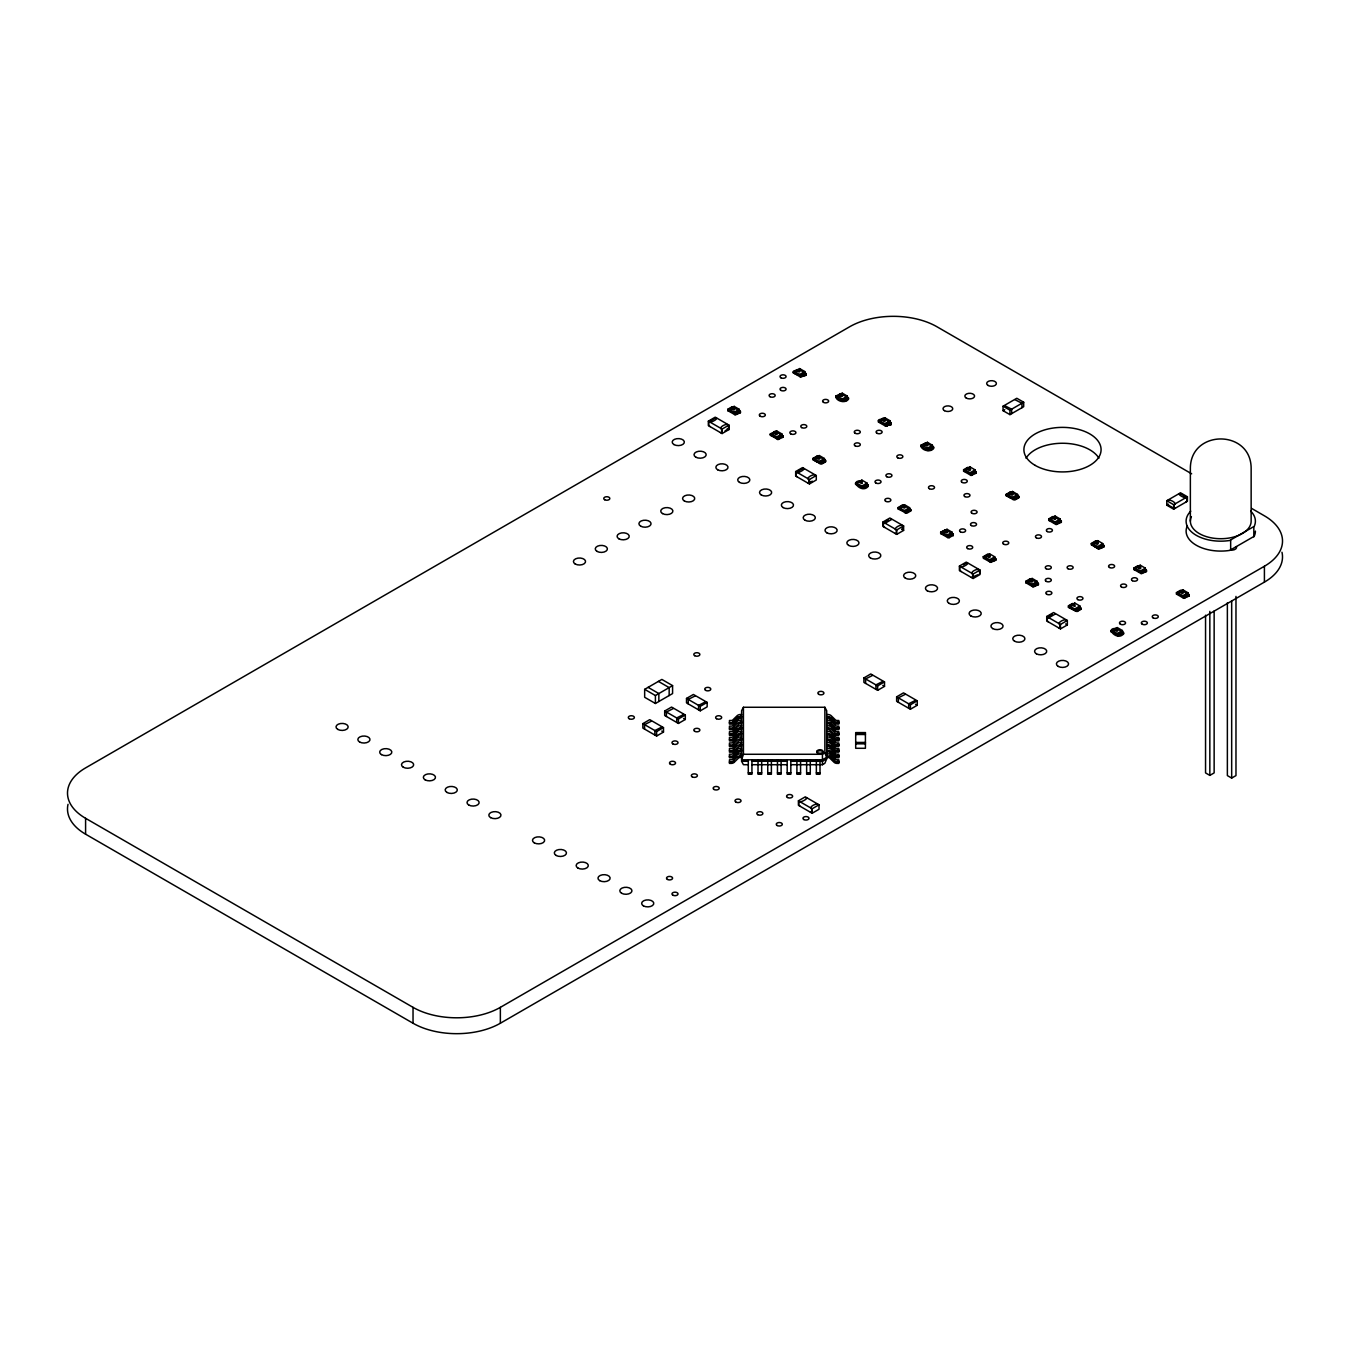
<?xml version="1.0" encoding="UTF-8"?>
<svg xmlns="http://www.w3.org/2000/svg" width="1350" height="1350" viewBox="0 0 1350 1350"><rect width="100%" height="100%" fill="white"/><g stroke="black" fill="none" stroke-linecap="round" stroke-linejoin="round"><path stroke-width="1.5" d="M816.969 752.591L817.02 752.136A3.038 1.755 0 0 1 820.192 750.718A3.038 1.755 0 0 1 823.044 752.355L823.044 752.355M859.849 482.557C864.034 485.477 862.667 480.465 858.414 481.781L859.494 481.14A2.312 1.333 0 0 0 861.249 480.954M902.424 507.144C906.609 510.064 905.243 505.052 900.99 506.351L902.07 505.71A2.312 1.333 0 0 0 903.825 505.524L903.825 506.318M1053.051 518.484C1057.236 521.404 1055.869 516.392 1051.616 517.691L1052.696 517.05A2.312 1.333 0 0 0 1054.451 516.864L1052.831 517.32L1053.844 516.527L1061.336 520.847L1061.336 522.332L1056.189 524.627L1048.731 520.324L1048.731 518.889L1052.831 516.527M1072.693 605.441C1076.878 608.377 1075.511 603.349 1071.259 604.665L1072.339 604.024A2.312 1.333 0 0 0 1074.094 603.838M743.428 707.265L743.428 754.279L741.606 759.797L822.437 759.797L826.689 757.35L824.867 752.878L824.867 707.265L743.428 707.265L741.606 710.674L741.606 761.282L743.428 764.708L747.596 764.708M824.867 707.265L826.689 710.674L826.689 758.835L824.867 763.29L822.437 764.708L791.252 764.708M1091.576 544.708L1098.765 549.197L1103.895 546.902L1103.895 545.417L1102.781 544.776L1097.634 547.746L1097.634 546.564L1102.781 543.577L1102.781 544.776M848.492 397.963C848.593 402.924 838.181 402.874 835.886 397.44L835.886 396.006L840.999 393.643L848.492 397.963L848.492 399.448M1190.751 511.178A34.644 19.997 0 0 0 1193.265 533.351A34.644 19.997 0 0 0 1229.715 540.489L1254.217 526.348A34.644 19.997 0 0 0 1250.758 511.178M1187.291 525.926A34.644 19.997 0 0 0 1229.715 550.412L1254.217 536.271A34.644 19.997 0 0 0 1255.399 531.107M953.269 534.077L953.269 535.562L948.223 537.823L940.68 533.554L940.68 532.119L945.793 529.757L953.269 534.077L949.303 537.064L940.68 532.761L947.008 529.267L952.155 532.237L952.155 533.436L947.008 536.406L947.008 535.224L952.155 532.237M1103.895 545.417L1103.895 546.902M1118.998 629.758L1123.554 633.083L1118.492 635.344L1110.949 631.074L1117.277 627.564L1122.441 630.551L1122.441 631.733L1117.277 634.719L1117.277 633.521L1112.113 630.551L1112.113 631.733L1114.324 630.467L1112.991 629.724L1111.539 632.205M734.265 720.833L738.399 716.783M738.399 734.687L734.265 738.737A3.898 3.172 0 0 1 732.392 739.733M734.265 754.515L738.399 750.465M783 435.763L777.853 439.543L783 437.265L783 435.763L775.508 431.443L770.394 433.806L770.394 435.24L777.938 439.509M886.511 419.901C904.652 432.202 863.106 419.428 884.79 418.922L884.79 417.724L889.937 420.694L889.937 421.892L884.79 424.862L884.79 423.681L889.937 420.694M933.626 447.12C933.66 452.216 923.316 451.896 921.021 446.58L921.021 445.163L926.134 442.783L933.626 447.12L933.626 448.605M909.596 507.667L904.433 510.638L904.433 511.836L909.596 508.849L909.596 507.667L904.433 504.681L904.433 505.879L910.71 509.507L910.71 510.992L906.744 513.287L898.104 508.984L898.104 507.549L902.205 505.17L903.825 505.524M976.202 471.69L971.055 475.47L976.202 473.175L976.202 471.69L975.071 471.049L969.924 474.019L969.924 472.837L975.071 469.851L975.071 471.049M1033.864 580.601L1038.403 583.926L1033.273 586.221L1025.814 581.917L1032.142 578.424L1037.289 581.394L1037.289 582.592L1032.142 585.562L1032.142 584.364L1037.289 581.394M1135.046 569.346L1135.046 568.164L1140.193 571.134L1140.193 572.333L1145.357 569.346L1146.471 570.797L1145.914 569.683A2.329 1.35 0 0 0 1145.576 570.881L1142.91 570.763M1177.605 593.933L1177.605 592.734L1182.769 595.721L1182.769 596.903L1187.916 593.933L1187.916 592.734L1182.769 589.764L1182.769 590.946L1189.046 594.574L1189.046 596.059L1183.899 598.354L1176.441 594.051L1176.441 592.616L1180.541 590.254L1182.161 590.608M898.273 508.899L904.433 504.681M940.849 533.469L940.849 532.204M735.868 408.561L740.424 411.986L739.867 410.873A2.329 1.35 0 0 0 739.53 412.071L736.864 411.952M796.686 371.469L794.256 371.385L799.639 374.524L799.639 375.722L804.803 372.735L804.803 371.554L799.639 368.567L799.639 369.765C821.07 381.848 779.558 372.668 798.424 369.849M821.019 457.718L825.559 460.35L825.559 461.835L821.593 464.13L812.97 459.827L812.97 458.392L817.071 456.03L819.298 456.722L819.298 455.541L814.134 458.511L814.134 459.709M867.021 484.279L868.134 485.612L862.987 487.907L855.546 483.604L861.857 480.111L867.021 483.081L867.021 484.279L861.857 487.249L861.857 486.068L867.021 483.081M1017.647 494.438L1012.483 497.407L1012.483 498.606L1017.647 495.619L1017.647 494.438L1012.483 491.451L1012.483 492.649L1018.761 496.26L1018.761 497.762L1014.795 500.04L1006.172 495.737L1006.172 494.319L1010.272 491.94L1011.876 492.294A2.312 1.333 0 0 1 1010.121 492.48L1009.041 493.121M994.731 558.006L994.731 556.824L989.567 559.794L989.567 560.992L994.731 558.006L995.844 559.44L995.287 558.326A2.329 1.35 0 0 0 994.933 559.541L992.284 559.423M1061.336 520.847L1056.189 523.834L1048.832 518.923M1079.865 607.163L1080.979 609.306L1077.013 611.584L1068.39 607.281L1068.39 605.846L1072.491 603.484L1074.701 604.192L1074.701 602.994L1079.865 605.964L1079.865 607.163L1074.701 610.133L1074.701 608.951L1079.865 605.964M730.704 408.038L731.784 407.396A2.312 1.333 0 0 0 733.556 407.227L733.556 408.021M857.587 482.271L856.119 484.734M1135.924 567.337L1134.456 569.801M868.134 484.92L868.134 486.405C861.739 494.387 848.256 478.997 861.857 481.309L861.857 480.111M1006.256 495.703L1012.483 491.451M1048.832 520.29L1055.059 516.038L1060.222 519.008L1060.222 520.206L1055.059 523.176L1055.059 521.977L1060.222 519.008M1068.474 607.247L1074.701 602.994M1123.554 632.391L1123.554 633.876C1117.091 641.841 1103.692 626.434 1117.277 628.763L1117.277 627.564M740.424 411.193L740.424 412.678L735.379 414.939L727.836 410.67L727.836 409.236L731.936 406.873L733.556 407.227M708.345 421.149L715.23 417.167L728.966 425.115L728.966 429.57L722.098 433.553L708.345 425.604L708.345 421.149L722.098 429.081L728.966 425.115M739.311 409.354L734.164 412.341L734.164 413.522L739.311 410.552L739.311 409.354L734.164 406.384L727.836 410.67M799.639 368.567L793.327 372.853L793.327 371.419M710.488 420.896L715.652 417.909C719.871 418.027 710.134 423.664 708.784 421.892L708.784 425.368L710.066 426.6M799.639 374.524L804.803 371.554M727.836 409.236L735.294 414.18L740.424 412.678M793.327 372.853L800.769 377.156L805.916 374.878L805.916 373.376M725.102 430.819L728.544 428.827L728.544 425.368C727.194 422.263 717.458 427.882 721.676 429.334L721.676 432.81L720.377 432.557M781.886 433.941L776.722 436.911L776.722 438.109L781.886 435.122L781.886 433.941L776.722 430.954L770.394 434.616L777.853 438.75M836.477 397.777L836.933 396.208L842.214 393.154L847.378 396.124L847.378 397.322L842.214 400.292L842.214 399.094L836.814 395.972L839.261 396.039C845.303 392.698 842.248 399.668 838.772 394.808L839.852 394.166A2.312 1.333 0 0 0 841.607 393.981L839.987 393.643M842.214 399.094L847.378 396.124M835.886 396.006C837.067 399.262 847.597 404.139 847.935 397.642A2.329 1.35 0 0 0 847.581 398.841L844.931 398.723M884.79 417.724L878.462 422.01L878.462 420.576M795.673 471.555L802.541 467.589L816.294 475.521L816.294 479.993L809.426 483.958L795.673 476.027L795.673 471.555L809.426 479.503L816.294 475.521M796.095 472.298L802.98 468.332C807.182 468.45 797.445 474.069 796.095 472.298L796.095 475.774L797.394 477.023M819.298 461.481L824.445 458.511L824.445 459.709L819.298 462.679L819.298 461.481L814.134 458.511M812.97 458.392C813.881 461.599 824.698 466.56 825.002 460.029A2.329 1.35 0 0 0 824.664 461.227L821.998 461.109M878.462 422.01L885.921 426.313L891.051 424.018L891.051 422.533M807.705 482.962L812.43 481.224M921.611 446.917L923.079 444.454L924.396 445.196L922.202 446.462L922.202 445.281L927.349 448.251L927.349 449.449L932.513 446.462L932.513 445.281L927.349 442.294L921.021 446.58M927.349 448.251L932.513 445.281M1003.05 406.215L1016.803 398.267L1023.688 402.233L1023.688 406.704L1009.935 414.636L1003.05 410.67L1003.05 406.215L1009.935 410.181L1023.688 402.233M921.021 445.163C922.016 448.369 932.664 453.33 933.069 446.782A2.329 1.35 0 0 0 932.732 447.998L930.066 447.879M1003.05 410.67L1004.771 409.674M971.139 475.436L963.596 471.167L963.596 469.733L967.697 467.37L969.317 467.724M975.071 469.851L969.924 466.881L963.596 471.167M882.984 521.977L889.869 517.995L903.623 525.943L903.623 530.398L896.737 534.381L882.984 526.433L882.984 521.977L896.737 529.909L903.623 525.943M885.144 521.724L888.57 519.733M898.206 507.583L905.563 512.494L910.71 510.199M644.659 689.344L661.854 679.421L672.587 685.614L672.587 693.562L655.408 703.485L644.659 697.275L644.659 689.344L655.408 695.537L672.587 685.614M1006.172 494.319C1007.319 497.593 1017.883 502.436 1018.204 495.939A2.329 1.35 0 0 0 1017.866 497.154L1015.2 497.036M642.853 723.634L649.738 719.651L663.491 727.599L663.491 732.071L656.606 736.037L642.853 728.089L642.853 723.634L656.606 731.565L663.491 727.599M664.689 711.028L671.558 707.062L685.311 714.994L685.311 719.466L678.442 723.431L664.689 715.483L664.689 711.028L678.442 718.959L685.311 714.994M686.509 698.423L693.394 694.457L707.147 702.388L707.147 706.86L700.262 710.826L686.509 702.894L686.509 698.423L700.262 706.354L707.147 702.388M959.394 566.089L966.263 562.106L980.016 570.054L980.016 574.526L973.147 578.492L959.394 570.544L959.394 566.089L973.147 574.02L980.016 570.054M963.259 564.84L966.701 562.866C970.903 562.984 961.183 568.603 959.816 566.831L959.816 570.308L961.116 571.539M995.844 558.647L995.844 560.149L990.782 562.393L983.239 558.124L983.239 556.706L987.339 554.327L989.567 555.036L989.567 553.837L984.42 556.824L984.42 558.006M983.239 556.706L990.698 561.634L995.844 560.149M971.426 577.496L977.873 574.763M1038.403 583.234L1038.403 584.719L1033.273 587.014L1025.814 582.711L1025.814 581.276L1029.915 578.914L1032.142 579.606L1032.142 578.424M1091.306 544.894L1091.306 543.459L1095.407 541.097L1097.634 541.806L1097.634 540.608L1092.471 543.577L1091.88 545.231M1166.788 500.732L1180.524 492.801L1187.409 496.766L1187.409 501.238L1173.656 509.169L1166.788 505.204L1166.788 500.732L1173.656 504.697L1187.409 496.766M1167.21 500.985C1168.56 497.88 1178.297 503.516 1174.078 504.951L1174.078 508.427L1175.378 508.174M863.899 677.936L870.767 673.971L884.52 681.902L884.52 686.374L877.635 690.339L863.899 682.408L863.899 677.936L877.635 685.884L884.52 681.902M1166.788 505.204L1168.493 504.208M1186.971 497.509C1185.621 499.281 1175.884 493.661 1180.103 493.543L1186.971 497.509L1186.971 500.985L1185.688 502.217M1091.306 543.459C1092.994 547.324 1102.916 551.222 1103.338 545.096A2.329 1.35 0 0 0 1103.001 546.311L1100.334 546.193M896.636 696.836L903.504 692.871L917.257 700.819L917.257 705.274L910.389 709.239L896.636 701.308L896.636 696.836L910.389 704.784L917.257 700.819M1046.722 616.494L1053.591 612.529L1067.344 620.46L1067.344 624.932L1060.459 628.898L1046.722 620.966L1046.722 616.494L1060.459 624.442L1067.344 620.46M1048.427 621.962L1047.144 620.713L1047.144 617.237L1052.308 614.267M1146.471 570.004L1146.471 571.489L1141.408 573.75L1133.865 569.481L1133.865 568.046L1137.966 565.667L1140.193 566.376L1140.193 565.178L1145.357 568.164L1145.357 569.346M1140.193 565.178L1133.865 569.481M743.428 754.279L822.437 754.279L824.867 752.878M1140.193 571.134L1145.357 568.164M1068.474 605.897C1069.166 608.749 1080.388 614.233 1080.422 607.483A2.329 1.35 0 0 0 1080.084 608.698L1077.418 608.58M1133.865 568.046L1141.324 572.991L1146.471 571.489M826.689 758.835L822.437 761.282L791.353 761.282M798.407 800.82L805.275 796.854L819.028 804.803L819.028 809.258L812.16 813.24L798.407 805.292L798.407 800.82L812.16 808.768L819.028 804.803M1182.769 589.764L1176.441 594.051M1117.277 628.763L1115.134 629.994L1113.834 629.235L1114.914 628.594A2.312 1.333 0 0 0 1116.669 628.408L1116.669 629.201M1117.277 633.521L1122.441 630.551M1182.769 595.721L1187.916 592.734M1183.899 598.354L1189.046 595.266L1188.489 594.253A2.329 1.35 0 0 0 1188.135 595.451L1185.486 595.333M1191.645 473.799L936.967 326.767A61.746 35.64 0 0 0 849.639 326.767L85.59 767.897A61.746 35.64 0 0 0 85.59 818.303L413.032 1007.353A61.746 35.64 0 0 0 500.361 1007.353L1264.41 566.241A61.746 35.64 0 0 0 1264.41 515.818L1251.686 508.461M68.023 804.33A61.746 35.64 0 0 0 85.59 834.182L413.032 1023.233A61.746 35.64 0 0 0 500.361 1023.233L1264.41 582.103A61.746 35.64 0 0 0 1281.977 552.251M1205.55 615.212L1205.55 772.909L1209.836 775.389L1214.139 772.909L1214.139 611.01M1227.369 602.741L1227.369 775.592L1231.672 778.072L1235.976 775.592L1235.976 596.413M774.495 431.443L776.115 431.798A2.312 1.333 0 0 1 774.36 431.983L773.28 432.624L774.596 433.384L771.322 433.789L770.985 435.577M983.829 558.461L984.167 556.673L987.441 556.267L986.124 555.508L987.204 554.867A2.312 1.333 0 0 0 988.959 554.681L987.424 554.361M770.394 435.24L770.394 433.806M1025.814 582.711L1025.814 581.276M775.356 432.304L775.508 431.443M945.641 530.601L944.781 529.757M741.606 714.538L740.07 714.538A4.421 3.611 0 0 0 737.218 715.635L732.898 719.871A2.076 1.688 0 0 1 731.43 720.495L729.456 720.495L729.456 724.089L731.278 724.089A3.898 3.172 0 0 0 734.265 722.942L738.399 718.892A2.599 2.126 0 0 1 740.391 718.133L741.606 718.133M826.689 714.538L828.225 714.538A4.421 3.611 0 0 1 831.094 715.635L835.532 719.972A2.076 1.688 0 0 0 836.865 720.495L838.839 720.495L838.839 724.089L837.017 724.089A3.898 3.172 0 0 1 834.03 722.942L829.896 718.892A2.599 2.126 0 0 0 827.904 718.133L826.689 718.133M740.391 716.023L741.606 716.023M741.606 716.648L740.07 716.648A4.421 3.611 0 0 0 737.218 717.744L732.898 721.963A2.076 1.688 0 0 1 731.43 722.587L729.456 722.604M826.689 716.648L828.225 716.648A4.421 3.611 0 0 1 831.094 717.744L835.532 722.081A2.076 1.688 0 0 0 836.865 722.587L838.839 722.604M740.391 717.086L741.606 717.086M741.606 720.158L740.07 720.158A4.421 3.611 0 0 0 737.218 721.254L732.763 725.591A2.076 1.688 0 0 1 731.43 726.097L729.456 726.114L729.456 729.692L731.278 729.692A3.898 3.172 0 0 0 734.265 728.561L738.399 724.511A2.599 2.126 0 0 1 740.391 723.752L741.606 723.752M826.689 720.158L828.225 720.158A4.421 3.611 0 0 1 831.094 721.254L835.532 725.591A2.076 1.688 0 0 0 836.865 726.097L838.839 726.114L838.839 729.692L837.017 729.692A3.898 3.172 0 0 1 834.03 728.561L829.896 724.511A2.599 2.126 0 0 0 827.904 723.752L826.689 723.752M740.391 721.642L741.606 721.642M837.017 721.98L838.839 721.98M741.606 722.25L740.07 722.267A4.421 3.611 0 0 0 737.218 723.364L732.763 727.701A2.076 1.688 0 0 1 731.43 728.207L729.456 728.207M826.689 722.25L828.225 722.267A4.421 3.611 0 0 1 831.094 723.364L831.279 723.533M740.391 722.689L741.606 722.689M729.456 723.026L731.278 723.026A3.898 3.172 0 0 0 732.392 722.891M838.839 723.026L837.017 723.026A3.898 3.172 0 0 1 835.903 722.891M741.606 725.76L740.07 725.777A4.421 3.611 0 0 0 737.218 726.874L732.898 731.092A2.076 1.688 0 0 1 731.43 731.717L729.456 731.717L729.456 735.311L731.278 735.311A3.898 3.172 0 0 0 734.265 734.164L738.399 730.114A2.599 2.126 0 0 1 740.391 729.354L741.606 729.354M826.689 725.76L828.225 725.777A4.421 3.611 0 0 1 831.094 726.874L835.532 731.211A2.076 1.688 0 0 0 836.865 731.717L838.839 731.717L838.839 735.311L837.017 735.311A3.898 3.172 0 0 1 834.03 734.164L829.896 730.114A2.599 2.126 0 0 0 827.904 729.354L826.689 729.354M740.391 727.262L741.606 727.262M837.017 727.599L838.839 727.599M741.606 727.869L740.07 727.886A4.421 3.611 0 0 0 737.218 728.966L732.898 733.202A2.076 1.688 0 0 1 731.43 733.826L729.456 733.826M826.689 727.869L828.225 727.886A4.421 3.611 0 0 1 831.094 728.966L835.532 733.303A2.076 1.688 0 0 0 836.865 733.826L838.839 733.826M838.839 728.207L836.865 728.207A2.076 1.688 0 0 1 835.532 727.701L829.896 722.402M740.391 728.308L741.606 728.308M838.839 728.646L837.017 728.646A3.898 3.172 0 0 1 835.38 728.342M741.606 731.379L740.07 731.396A4.421 3.611 0 0 0 737.218 732.476L732.898 736.712A2.076 1.688 0 0 1 731.43 737.336L729.456 737.336L729.456 740.931L731.278 740.931A3.898 3.172 0 0 0 734.265 739.783L738.399 735.733A2.599 2.126 0 0 1 740.391 734.974L741.606 734.974M826.689 731.379L828.225 731.396A4.421 3.611 0 0 1 831.094 732.476L835.532 736.813A2.076 1.688 0 0 0 836.865 737.336L838.839 737.336L838.839 740.931L837.017 740.931A3.898 3.172 0 0 1 834.03 739.783L829.896 735.733A2.599 2.126 0 0 0 827.904 734.974L826.689 734.974M740.391 732.864L741.606 732.864M837.017 733.202L838.839 733.202M741.606 733.489L740.07 733.489A4.421 3.611 0 0 0 737.218 734.586L732.898 738.804A2.076 1.688 0 0 1 731.43 739.429L729.456 739.446M826.689 733.489L828.225 733.489A4.421 3.611 0 0 1 831.094 734.586L835.532 738.923A2.076 1.688 0 0 0 836.865 739.429L838.839 739.446M741.606 733.928L740.391 733.928A2.599 2.126 0 0 0 739.125 734.197M826.689 733.928L827.904 733.928A2.599 2.126 0 0 1 829.642 734.467M855.697 734.012L865.418 734.012M837.017 734.265L838.839 734.265M855.697 734.501L865.418 734.501M741.606 736.999L740.07 736.999A4.421 3.611 0 0 0 737.218 738.096L732.763 742.433A2.076 1.688 0 0 1 731.43 742.939L729.456 742.956L729.456 746.533L731.278 746.533A3.898 3.172 0 0 0 734.265 745.403L738.399 741.352A2.599 2.126 0 0 1 740.391 740.593L741.606 740.593M826.689 736.999L828.225 736.999A4.421 3.611 0 0 1 831.094 738.096L835.532 742.433A2.076 1.688 0 0 0 836.865 742.939L838.839 742.956L838.839 746.533L837.017 746.533A3.898 3.172 0 0 1 834.03 745.403L829.896 741.352A2.599 2.126 0 0 0 827.904 740.593L826.689 740.593M740.391 738.484L741.606 738.484M837.017 738.821L838.839 738.821M741.606 739.091L740.07 739.108A4.421 3.611 0 0 0 737.218 740.205L732.763 744.542A2.076 1.688 0 0 1 731.43 745.048L729.456 745.048M826.689 739.091L828.225 739.108A4.421 3.611 0 0 1 831.094 740.205L835.532 744.542A2.076 1.688 0 0 0 836.865 745.048L838.839 745.048M740.391 739.53L741.606 739.53M837.017 739.867L838.839 739.867M855.697 742.433L865.418 742.433M741.606 742.601L740.07 742.618A4.421 3.611 0 0 0 737.218 743.715L732.898 747.934A2.076 1.688 0 0 1 731.43 748.558L729.456 748.558L729.456 752.153L731.278 752.153A3.898 3.172 0 0 0 734.265 751.005L738.399 746.955A2.599 2.126 0 0 1 740.391 746.196L741.606 746.196M826.689 742.601L828.225 742.618A4.421 3.611 0 0 1 831.094 743.715L835.532 748.052A2.076 1.688 0 0 0 836.865 748.558L838.839 748.558L838.839 752.153L837.017 752.153A3.898 3.172 0 0 1 834.03 751.005L829.896 746.955A2.599 2.126 0 0 0 827.904 746.196L826.689 746.196M855.697 742.922L865.418 742.922M855.697 743.833L865.418 743.833M740.391 744.103L741.606 744.103M837.017 744.441L838.839 744.441M741.606 744.711L740.07 744.727A4.421 3.611 0 0 0 737.218 745.808L732.898 750.043A2.076 1.688 0 0 1 731.43 750.667L729.456 750.667M826.689 744.711L828.225 744.727A4.421 3.611 0 0 1 831.094 745.808L835.532 750.144A2.076 1.688 0 0 0 836.865 750.667L838.839 750.667M740.391 745.149L741.606 745.149M837.017 745.487L838.839 745.487M741.606 748.221L740.07 748.237A4.421 3.611 0 0 0 737.218 749.317L732.763 753.654A2.076 1.688 0 0 1 731.43 754.178L729.456 754.178L729.456 757.772L731.278 757.772A3.898 3.172 0 0 0 734.265 756.624L738.399 752.574A2.599 2.126 0 0 1 740.391 751.815L741.606 751.815M826.689 748.221L828.225 748.237A4.421 3.611 0 0 1 831.094 749.317L835.532 753.654A2.076 1.688 0 0 0 836.865 754.178L838.839 754.178L838.839 757.772L837.017 757.772A3.898 3.172 0 0 1 834.03 756.624L829.896 752.574A2.599 2.126 0 0 0 827.904 751.815L826.689 751.815M740.391 749.706L741.606 749.706M837.017 750.043L838.839 750.043M741.606 750.33L740.07 750.33A4.421 3.611 0 0 0 737.218 751.427L732.763 755.764A2.076 1.688 0 0 1 731.43 756.27L729.456 756.287M826.689 750.33L828.225 750.33A4.421 3.611 0 0 1 831.094 751.427L835.532 755.764A2.076 1.688 0 0 0 836.865 756.27L838.839 756.287M740.391 750.769L741.606 750.769M837.017 751.106L838.839 751.106M741.606 753.84L740.07 753.84A4.421 3.611 0 0 0 737.218 754.937L732.763 759.274A2.076 1.688 0 0 1 731.43 759.78L729.456 759.797L729.456 763.391L731.278 763.391A3.898 3.172 0 0 0 734.265 762.244L738.399 758.194A2.599 2.126 0 0 1 740.391 757.434L741.606 757.434M826.689 753.84L828.225 753.84A4.421 3.611 0 0 1 831.094 754.937L835.532 759.274A2.076 1.688 0 0 0 836.865 759.78L838.839 759.797L838.839 763.391L837.017 763.391A3.898 3.172 0 0 1 834.03 762.244L829.896 758.194A2.599 2.126 0 0 0 827.904 757.434L826.689 757.434M740.391 755.325L741.606 755.325M837.017 755.663L838.839 755.663M741.606 755.933L740.07 755.949A4.421 3.611 0 0 0 737.218 757.046L732.898 761.265A2.076 1.688 0 0 1 731.43 761.889L729.456 761.889M826.689 755.933L828.225 755.949A4.421 3.611 0 0 1 831.094 757.046L835.532 761.383A2.076 1.688 0 0 0 836.865 761.889L838.839 761.889M740.391 756.371L741.606 756.371M729.456 756.709L731.278 756.709A3.898 3.172 0 0 0 731.852 756.675M838.839 756.709L837.017 756.709A3.898 3.172 0 0 1 836.46 756.675M741.606 761.282L747.833 761.282M751.967 761.282L787.202 761.282M837.017 761.282L838.839 761.282M729.456 762.328L731.278 762.328A3.898 3.172 0 0 0 732.932 762.024M838.839 762.328L837.017 762.328A3.898 3.172 0 0 1 835.38 762.024M751.748 764.708L787.101 764.708M748.288 772.774L751.933 772.774M758.025 772.774L761.67 772.774M767.745 772.774L771.39 772.774M777.465 772.774L781.11 772.774M787.185 772.774L790.83 772.774M796.905 772.774L800.567 772.774M806.642 772.774L810.287 772.774M816.362 772.774L820.007 772.774M732.341 407.767L732.004 406.907M1010.509 492.818L1010.272 491.94M902.357 506.031L902.272 505.204M886.916 425.452L887.001 426.279M949.134 536.996L949.303 537.857M817.138 456.064L817.577 456.924L818.083 456.03M963.596 469.733L971.055 474.677M1176.441 592.616L1183.899 597.561M882.562 418.213L883.069 419.124L883.575 418.213M1095.407 541.097L1095.913 542.008L1096.419 541.097M1009.53 494.353L1007.1 494.286L1006.746 496.074M1052.106 518.923L1049.659 518.856L1049.321 520.661M1094.664 543.51L1093.348 542.767L1092.471 544.776L1095.491 543.038L1094.175 542.278L1095.272 541.637A2.312 1.333 0 0 0 1097.027 541.451L1097.027 542.244M1179.816 592.667L1177.369 592.583L1177.031 594.388M901.479 507.583L899.033 507.516L898.695 509.304M1167.21 504.461L1172.374 507.431M1097.634 540.608L1102.781 543.577M925.222 444.724L923.906 443.964L924.986 443.323A2.312 1.333 0 0 0 926.741 443.138M967.781 469.294L966.482 468.534L967.562 467.893A2.312 1.333 0 0 0 968.574 467.893M1138.067 567.608L1136.751 566.848L1137.831 566.207A2.312 1.333 0 0 0 1139.586 566.021M1180.626 592.178L1179.326 591.435L1180.406 590.777A2.312 1.333 0 0 0 1181.976 590.659M802.356 374.152L805.022 374.271A2.329 1.35 0 0 1 805.359 373.056L805.916 374.878M887.49 423.309L890.156 423.427A2.329 1.35 0 0 1 890.494 422.212L891.051 424.018M972.641 472.449L975.291 472.568A2.329 1.35 0 0 1 975.645 471.369L976.202 473.175M1057.776 521.606L1060.425 521.724A2.329 1.35 0 0 1 1060.779 520.526L1061.336 522.332M801.833 374.456L803.25 375.283L800.212 376.836M844.391 399.026L845.826 399.853L842.788 401.406M886.967 423.613L888.384 424.44L885.347 425.993M929.526 448.183L930.96 449.01L927.923 450.562M972.101 472.77L973.536 473.597L970.481 475.149M1014.677 497.34L1016.094 498.167L1013.057 499.719M1057.236 521.91L1058.67 522.737L1055.632 524.289M1099.811 546.497L1101.229 547.324L1098.191 548.876M1142.37 571.067L1143.804 571.894L1140.767 573.446M1184.946 595.654L1186.38 596.481L1183.326 598.033M884.79 423.681L879.626 420.694L879.626 421.892M969.924 472.837L964.761 469.851L964.761 471.049L966.971 469.783L965.638 469.041L964.187 471.504M1012.483 497.407L1007.336 494.438L1007.336 495.619M1055.059 521.977L1049.895 519.008L1049.895 520.206M1092.471 543.577L1097.634 546.564M819.298 455.541L824.445 458.511M989.567 553.837L994.731 556.824M944.865 531.681L943.549 530.938L944.629 530.28A2.312 1.333 0 0 0 946.401 530.111L946.401 530.904M779.439 436.539L782.089 436.657A2.329 1.35 0 0 1 782.443 435.443L783 437.265M864.574 485.696L867.24 485.814A2.329 1.35 0 0 1 867.577 484.599L868.134 486.405M907.149 510.266L909.799 510.384A2.329 1.35 0 0 1 910.153 509.169L910.153 509.979M949.708 534.836L952.374 534.954A2.329 1.35 0 0 1 952.712 533.756L953.269 535.562M1034.842 583.993L1037.509 584.111A2.329 1.35 0 0 1 1037.846 582.913L1038.403 584.719M1119.994 633.15L1122.643 633.268A2.329 1.35 0 0 1 1122.997 632.07L1123.554 633.876M736.341 412.273L737.758 413.1L734.721 414.652M778.899 436.843L780.334 437.67L777.296 439.222M821.475 461.413L822.909 462.24L819.855 463.792M864.034 486L865.468 486.827L862.431 488.379M906.609 510.57L908.044 511.397L904.989 512.949M949.185 535.157L950.603 535.984L947.565 537.536M991.744 559.727L993.178 560.554L990.141 562.106M1034.319 584.297L1035.754 585.124L1032.699 586.676M1076.878 608.884L1078.312 609.711L1075.275 611.263M1119.454 633.454L1120.888 634.281L1117.834 635.833M734.164 412.341L729 409.354L729 410.552L731.194 409.286L729.877 408.544L728.409 411.007M776.722 436.911L771.576 433.941L771.576 435.122M861.857 486.068L856.71 483.081L856.71 484.279M904.433 510.638L899.269 507.667L899.269 508.849M947.008 535.224L941.844 532.237L941.844 533.436L944.038 532.17L942.722 531.428L941.254 533.891M984.42 556.824L989.567 559.794M1032.142 584.364L1026.979 581.394L1026.979 582.592M1074.701 608.951L1069.318 605.812L1070.432 605.154L1071.748 605.897L1069.554 607.163L1069.419 606.049L1068.964 607.618M815.873 475.774C814.506 472.686 804.786 478.305 808.987 479.739L808.987 483.216M1066.905 620.713C1065.555 617.625 1055.818 623.244 1060.037 624.679L1060.037 628.155L1058.754 627.902M901.901 528.913L903.184 529.656L903.184 526.196C901.834 523.091 892.097 528.711 896.316 530.162L896.316 533.638L895.016 533.385M727.262 428.591L728.966 429.57M901.901 529.419L903.623 530.398M1065.622 623.936L1067.344 624.932M1047.144 617.237L1048.427 617.979L1055.312 614.014M882.799 685.378L884.52 686.374M915.553 704.278L917.257 705.274M658.412 681.396L669.161 687.606L669.161 695.537M648.101 687.352L658.851 693.562L658.851 701.494M683.589 718.47L685.311 719.466M805.714 797.597C809.916 797.715 800.179 803.334 798.829 801.579L798.829 805.039L800.111 806.288M818.606 805.039C817.239 801.951 807.519 807.57 811.721 809.021L811.721 812.481L810.439 812.244M661.77 731.076L663.491 732.071M829.896 734.687L834.03 738.737M829.896 740.289L834.03 744.339M829.896 745.909L834.03 749.959A3.898 3.172 0 0 0 834.874 750.583M829.896 751.528L834.03 755.578A3.898 3.172 0 0 0 834.874 756.186M829.896 756.084L834.03 760.134M1264.41 566.241L1264.41 582.103M1253.829 526.888L1253.829 536.811M1231.672 601.003L1231.672 778.072M1230.66 540.27L1230.66 550.192M1209.836 611.381L1209.836 775.389M1190.362 521.184L1190.362 468.585C1190.177 429.081 1251.332 429.081 1251.146 468.585L1251.146 521.184A30.392 17.55 0 0 1 1216.789 538.566A30.392 17.55 0 0 1 1191.409 516.628M1189.046 594.574L1189.046 596.059M1173.656 504.697L1173.656 509.169M1110.949 630.433L1110.949 631.867M1080.979 607.804L1080.979 609.306M1060.459 624.442L1060.459 628.898M1055.059 516.038L1055.059 517.219M1031.535 580.044L1031.535 579.251A2.312 1.333 0 0 1 1029.78 579.437L1028.683 580.078L1029.999 580.837L1026.743 581.242L1026.405 583.048M1030.928 578.914L1030.421 579.808L1029.915 578.914M1021.967 407.7L1021.967 403.228L1015.082 399.752M1018.761 496.26L1018.761 497.762M1011.656 413.657L1011.656 409.185L1004.771 405.709M1009.935 410.181L1009.935 414.636M979.594 573.767L979.594 570.308C978.244 567.202 968.507 572.822 972.709 574.273L972.709 577.749M973.147 574.02L973.147 578.492M969.924 466.881L969.924 468.062M947.008 529.267L947.008 530.449M927.349 442.294L927.349 443.492M915.553 700.312L908.668 703.789L908.668 708.261M910.71 509.507L910.71 510.992M910.389 704.784L910.389 709.239M905.226 694.356L898.358 697.832L898.358 702.304M896.737 529.909L896.737 534.381M891.591 519.497L884.706 523.462L883.423 522.72L883.423 526.196L884.706 527.428M884.183 419.361L884.183 418.567A2.312 1.333 0 0 1 882.427 418.753L881.331 419.394L882.647 420.154L879.39 420.542L879.036 422.348M882.799 681.413L875.931 684.889L875.931 689.344M877.635 685.884L877.635 690.339M872.488 675.456L865.603 678.932L865.603 683.404M855.546 482.962L855.546 484.397M842.214 393.154L842.214 394.335M837.051 396.124L837.051 397.322M825.559 460.35L825.559 461.835M822.437 754.279L822.437 764.708M820.007 759.797L820.007 774.259L816.362 774.259L816.362 759.797M818.691 457.161L818.691 456.368A2.312 1.333 0 0 1 816.936 456.553L815.839 457.194L817.155 457.954L813.898 458.359L813.561 460.164M812.16 808.768L812.16 813.24M810.287 759.797L810.287 774.259L806.642 774.259L806.642 759.797M809.426 479.503L809.426 483.958M800.567 759.797L800.567 774.259L796.905 774.259L796.905 759.797M793.901 373.191L794.323 371.503L794.492 372.735C800.786 366.542 801.917 375.351 796.196 370.238L797.276 369.596A2.312 1.333 0 0 0 798.491 369.562M790.83 759.797L790.83 774.259L787.185 774.259L787.185 759.797M781.11 759.797L781.11 774.259L777.465 774.259L777.465 759.797M776.722 430.954L776.722 432.152M771.39 759.797L771.39 774.259L767.745 774.259L767.745 759.797M761.67 759.797L761.67 774.259L758.025 774.259L758.025 759.797M751.933 759.797L751.933 774.259L748.288 774.259L748.288 759.797M734.164 406.384L734.164 407.565M722.098 429.081L722.098 433.553M705.426 701.899L698.558 705.375L698.558 709.83M700.262 706.354L700.262 710.826M695.115 695.942L688.23 699.418L688.23 703.873M683.589 714.504L676.721 717.964L676.721 722.436M678.442 718.959L678.442 723.431M673.279 708.548L666.411 712.024L666.411 716.479M661.77 727.093L654.885 730.569L654.885 735.041M656.606 731.565L656.606 736.037M655.408 695.537L655.408 703.485M651.442 721.153L644.574 724.612L644.574 729.084M500.361 1007.353L500.361 1023.233M413.032 1007.353L413.032 1023.233M85.59 818.303L85.59 834.182M1026.034 458.207A38.593 22.275 0 0 1 1062.484 443.256A38.593 22.275 0 0 1 1098.934 458.207M1236.431 546.581A4.928 2.852 0 0 1 1230.39 550.074M822.741 753.233A3.038 1.755 0 0 1 821.694 753.924M818.674 754.042A3.038 1.755 0 0 1 817.492 753.452M738.399 717.846A2.599 2.126 0 0 1 738.804 717.525M734.265 721.896A3.898 3.172 0 0 1 733.658 722.368M733.658 721.322A3.898 3.172 0 0 1 733.185 721.575M734.079 737.859A3.898 3.172 0 0 1 733.658 738.163M738.399 723.448A2.599 2.126 0 0 1 739.294 722.891M734.265 727.498A3.898 3.172 0 0 1 733.658 727.987M732.932 728.342A3.898 3.172 0 0 1 731.278 728.646M734.079 744.525A3.898 3.172 0 0 1 732.392 745.352M734.265 749.959A3.898 3.172 0 0 1 733.658 750.448M734.265 755.578A3.898 3.172 0 0 1 733.658 756.051M740.019 728.325A2.599 2.126 0 0 0 738.399 729.067L734.265 733.117A3.898 3.172 0 0 1 732.392 734.13M738.399 757.131A2.599 2.126 0 0 1 739.125 756.641M734.265 761.181A3.898 3.172 0 0 1 733.658 761.67M829.491 717.525A2.599 2.126 0 0 1 829.896 717.846L834.03 721.896A3.898 3.172 0 0 0 834.874 722.503M829.001 722.891A2.599 2.126 0 0 1 829.896 723.448L834.03 727.498A3.898 3.172 0 0 0 834.874 728.123M828.292 728.325A2.599 2.126 0 0 1 829.642 728.848M836.46 734.231A3.898 3.172 0 0 1 834.874 733.742M834.874 744.964A3.898 3.172 0 0 1 834.216 744.525M836.46 739.834A3.898 3.172 0 0 1 834.435 739.058M829.17 756.641A2.599 2.126 0 0 1 829.896 757.131L834.03 761.181A3.898 3.172 0 0 0 834.874 761.805M835.38 755.359A3.898 3.172 0 0 1 834.874 755.139M817.02 751.14L816.969 751.596A3.038 1.755 0 0 0 819.416 753.199L820.209 753.233A3.038 1.755 0 0 0 822.994 751.815L823.044 751.359A3.038 1.755 0 0 0 820.192 749.722A3.038 1.755 0 0 0 817.02 751.14M732.139 408.831C734.552 412.695 736.763 405.996 732.139 408.831M774.714 433.417C777.127 437.282 779.338 430.566 774.714 433.417M817.273 457.987C819.703 461.852 821.897 455.153 817.273 457.987M882.765 420.171C885.178 424.035 887.389 417.336 882.765 420.171M925.341 444.757C927.754 448.622 929.964 441.906 925.341 444.757M944.983 531.714C947.396 535.579 949.607 528.879 944.983 531.714M967.916 469.327C970.329 473.192 972.523 466.493 967.916 469.327M987.559 556.301C989.972 560.166 992.183 553.449 987.559 556.301M1010.475 493.914C1012.888 497.779 1015.099 491.062 1010.475 493.914M1030.118 580.871C1032.547 584.736 1034.741 578.036 1030.118 580.871M1095.609 543.054C1098.022 546.919 1100.233 540.219 1095.609 543.054M1115.269 630.028C1117.682 633.892 1119.876 627.176 1115.269 630.028M1138.185 567.641C1140.598 571.506 1142.809 564.789 1138.185 567.641M1180.761 592.211C1183.174 596.076 1185.368 589.376 1180.761 592.211M865.418 732.594L855.697 732.594L855.697 748.288L865.418 748.288L865.418 732.594M876.96 433.249A3.038 1.755 0 0 0 882.039 432.456A3.038 1.755 0 0 0 878.327 430.312A3.038 1.755 0 0 0 876.96 433.249M425.115 779.827A6.075 3.51 0 0 0 435.274 778.258A6.075 3.51 0 0 0 427.832 773.955A6.075 3.51 0 0 0 425.115 779.827M534.263 842.839A6.075 3.51 0 0 0 544.438 841.269A6.075 3.51 0 0 0 536.996 836.966A6.075 3.51 0 0 0 534.263 842.839M1132.38 580.702A3.038 1.755 0 0 0 1137.459 579.926A3.038 1.755 0 0 0 1133.747 577.766A3.038 1.755 0 0 0 1132.38 580.702M556.099 855.444A6.075 3.51 0 0 0 566.258 853.875A6.075 3.51 0 0 0 558.816 849.572A6.075 3.51 0 0 0 556.099 855.444M1047.246 531.546A3.038 1.755 0 0 0 1052.325 530.769A3.038 1.755 0 0 0 1048.596 528.609A3.038 1.755 0 0 0 1047.246 531.546M621.591 893.261A6.075 3.51 0 0 0 631.749 891.675A6.075 3.51 0 0 0 624.308 887.389A6.075 3.51 0 0 0 621.591 893.261M962.094 482.406A3.038 1.755 0 0 0 967.191 481.612A3.038 1.755 0 0 0 963.461 479.469A3.038 1.755 0 0 0 962.094 482.406M599.754 880.656A6.075 3.51 0 0 0 609.93 879.086A6.075 3.51 0 0 0 602.471 874.783A6.075 3.51 0 0 0 599.754 880.656M1109.447 567.472A3.038 1.755 0 0 0 1114.543 566.679A3.038 1.755 0 0 0 1110.814 564.536A3.038 1.755 0 0 0 1109.447 567.472M780.908 390.386A3.038 1.755 0 0 0 785.987 389.61A3.038 1.755 0 0 0 782.274 387.45A3.038 1.755 0 0 0 780.908 390.386M855.141 433.249A3.038 1.755 0 0 0 860.22 432.456A3.038 1.755 0 0 0 856.491 430.312A3.038 1.755 0 0 0 855.141 433.249M1036.361 653.788A6.075 3.51 0 0 0 1046.52 652.219A6.075 3.51 0 0 0 1039.078 647.916A6.075 3.51 0 0 0 1036.361 653.788M929.357 488.7A3.038 1.755 0 0 0 934.436 487.907A3.038 1.755 0 0 0 930.724 485.764A3.038 1.755 0 0 0 929.357 488.7M971.933 513.27A3.038 1.755 0 0 0 977.012 512.494A3.038 1.755 0 0 0 973.283 510.351A3.038 1.755 0 0 0 971.933 513.27M949.033 603.366A6.075 3.51 0 0 0 959.209 601.796A6.075 3.51 0 0 0 951.767 597.51A6.075 3.51 0 0 0 949.033 603.366M927.214 590.777A6.075 3.51 0 0 0 937.373 589.191A6.075 3.51 0 0 0 929.931 584.904A6.075 3.51 0 0 0 927.214 590.777M1153.119 617.895A3.038 1.755 0 0 0 1158.199 617.102A3.038 1.755 0 0 0 1154.486 614.959A3.038 1.755 0 0 0 1153.119 617.895M905.377 578.171A6.075 3.51 0 0 0 915.553 576.585A6.075 3.51 0 0 0 908.094 572.299A6.075 3.51 0 0 0 905.377 578.171M1067.985 568.738A3.038 1.755 0 0 0 1073.064 567.945A3.038 1.755 0 0 0 1069.335 565.802A3.038 1.755 0 0 0 1067.985 568.738M870.446 558.006A6.075 3.51 0 0 0 880.622 556.419A6.075 3.51 0 0 0 873.18 552.133A6.075 3.51 0 0 0 870.446 558.006M801.647 427.579A3.038 1.755 0 0 0 806.726 426.786A3.038 1.755 0 0 0 803.014 424.642A3.038 1.755 0 0 0 801.647 427.579M848.627 545.4A6.075 3.51 0 0 0 858.786 543.831A6.075 3.51 0 0 0 851.344 539.528A6.075 3.51 0 0 0 848.627 545.4M1003.573 544.151A3.038 1.755 0 0 0 1008.669 543.375A3.038 1.755 0 0 0 1004.94 541.215A3.038 1.755 0 0 0 1003.573 544.151M826.791 532.794A6.075 3.51 0 0 0 836.949 531.225A6.075 3.51 0 0 0 829.508 526.922A6.075 3.51 0 0 0 826.791 532.794M1046.149 568.738A3.038 1.755 0 0 0 1051.228 567.945A3.038 1.755 0 0 0 1047.516 565.802A3.038 1.755 0 0 0 1046.149 568.738M804.954 520.189A6.075 3.51 0 0 0 815.13 518.619A6.075 3.51 0 0 0 807.688 514.316A6.075 3.51 0 0 0 804.954 520.189M1142.201 624.189A3.038 1.755 0 0 0 1147.281 623.396A3.038 1.755 0 0 0 1143.568 621.253A3.038 1.755 0 0 0 1142.201 624.189M783.135 507.583A6.075 3.51 0 0 0 793.294 506.014A6.075 3.51 0 0 0 785.852 501.711A6.075 3.51 0 0 0 783.135 507.583M971.376 525.572A3.038 1.755 0 0 0 976.455 524.779A3.038 1.755 0 0 0 972.743 522.636A3.038 1.755 0 0 0 971.376 525.572M761.299 494.977A6.075 3.51 0 0 0 771.458 493.408A6.075 3.51 0 0 0 764.016 489.105A6.075 3.51 0 0 0 761.299 494.977M886.781 476.736A3.038 1.755 0 0 0 891.877 475.943A3.038 1.755 0 0 0 888.148 473.799A3.038 1.755 0 0 0 886.781 476.736M739.462 482.372A6.075 3.51 0 0 0 749.638 480.803A6.075 3.51 0 0 0 742.196 476.516A6.075 3.51 0 0 0 739.462 482.372M790.729 433.873A3.038 1.755 0 0 0 795.825 433.097A3.038 1.755 0 0 0 792.096 430.937A3.038 1.755 0 0 0 790.729 433.873M468.771 805.022A6.075 3.51 0 0 0 478.946 803.452A6.075 3.51 0 0 0 471.504 799.166A6.075 3.51 0 0 0 468.771 805.022M1077.806 599.619A3.038 1.755 0 0 0 1082.886 598.826A3.038 1.755 0 0 0 1079.156 596.683A3.038 1.755 0 0 0 1077.806 599.619M446.951 792.433A6.075 3.51 0 0 0 457.11 790.847A6.075 3.51 0 0 0 449.668 786.561A6.075 3.51 0 0 0 446.951 792.433M1120.365 624.189A3.038 1.755 0 0 0 1125.461 623.396A3.038 1.755 0 0 0 1121.732 621.253A3.038 1.755 0 0 0 1120.365 624.189M359.623 742.011A6.075 3.51 0 0 0 369.782 740.441A6.075 3.51 0 0 0 362.34 736.138A6.075 3.51 0 0 0 359.623 742.011M1046.149 581.344A3.038 1.755 0 0 0 1051.228 580.551A3.038 1.755 0 0 0 1047.516 578.408A3.038 1.755 0 0 0 1046.149 581.344M692.212 776.858A3.038 1.755 0 0 0 697.292 776.081A3.038 1.755 0 0 0 693.562 773.921A3.038 1.755 0 0 0 692.212 776.858M1058.181 666.394A6.075 3.51 0 0 0 1068.356 664.824A6.075 3.51 0 0 0 1060.914 660.521A6.075 3.51 0 0 0 1058.181 666.394M875.88 483.03A3.038 1.755 0 0 0 880.959 482.237A3.038 1.755 0 0 0 877.23 480.094A3.038 1.755 0 0 0 875.88 483.03M760.168 416.222A3.038 1.755 0 0 0 765.248 415.446A3.038 1.755 0 0 0 761.535 413.302A3.038 1.755 0 0 0 760.168 416.222M1035.197 465.396A38.593 22.275 0 0 0 1099.761 455.423A38.593 22.275 0 0 0 1052.494 428.136A38.593 22.275 0 0 0 1035.197 465.396M490.607 817.627A6.075 3.51 0 0 0 500.766 816.058A6.075 3.51 0 0 0 493.324 811.755A6.075 3.51 0 0 0 490.607 817.627M673.971 444.572A6.075 3.51 0 0 0 684.146 443.002A6.075 3.51 0 0 0 676.704 438.699A6.075 3.51 0 0 0 673.971 444.572M684.349 500.968A6.075 3.51 0 0 0 694.524 499.399A6.075 3.51 0 0 0 687.083 495.096A6.075 3.51 0 0 0 684.349 500.968M662.513 513.574A6.075 3.51 0 0 0 672.688 512.004A6.075 3.51 0 0 0 665.246 507.701A6.075 3.51 0 0 0 662.513 513.574M640.693 526.179A6.075 3.51 0 0 0 650.852 524.61A6.075 3.51 0 0 0 643.41 520.307A6.075 3.51 0 0 0 640.693 526.179M618.857 538.785A6.075 3.51 0 0 0 629.033 537.216A6.075 3.51 0 0 0 621.591 532.913A6.075 3.51 0 0 0 618.857 538.785M597.038 551.391A6.075 3.51 0 0 0 607.196 549.821A6.075 3.51 0 0 0 599.754 545.518A6.075 3.51 0 0 0 597.038 551.391M787.455 797.496A3.038 1.755 0 0 0 792.551 796.702A3.038 1.755 0 0 0 788.822 794.559A3.038 1.755 0 0 0 787.455 797.496M670.376 764.252A3.038 1.755 0 0 0 675.456 763.476A3.038 1.755 0 0 0 671.743 761.316A3.038 1.755 0 0 0 670.376 764.252M575.201 563.996A6.075 3.51 0 0 0 585.36 562.41A6.075 3.51 0 0 0 577.918 558.124A6.075 3.51 0 0 0 575.201 563.996M1046.706 594.253A3.038 1.755 0 0 0 1051.785 593.477A3.038 1.755 0 0 0 1048.056 591.317A3.038 1.755 0 0 0 1046.706 594.253M818.758 694.339A3.038 1.755 0 0 0 823.837 693.546A3.038 1.755 0 0 0 820.125 691.403A3.038 1.755 0 0 0 818.758 694.339M885.701 501.306A3.038 1.755 0 0 0 890.781 500.513A3.038 1.755 0 0 0 887.051 498.369A3.038 1.755 0 0 0 885.701 501.306M604.631 499.719A3.038 1.755 0 0 0 609.727 498.943A3.038 1.755 0 0 0 605.998 496.783A3.038 1.755 0 0 0 604.631 499.719M629.184 718.723A3.038 1.755 0 0 0 634.281 717.93A3.038 1.755 0 0 0 630.551 715.787A3.038 1.755 0 0 0 629.184 718.723M777.144 825.508A3.038 1.755 0 0 0 782.224 824.715A3.038 1.755 0 0 0 778.511 822.572A3.038 1.755 0 0 0 777.144 825.508M966.263 398.064A4.86 2.801 0 0 0 974.396 396.816A4.86 2.801 0 0 0 968.456 393.373A4.86 2.801 0 0 0 966.263 398.064M716.513 718.723A3.038 1.755 0 0 0 721.592 717.93A3.038 1.755 0 0 0 717.879 715.787A3.038 1.755 0 0 0 716.513 718.723M988.099 385.459A4.86 2.801 0 0 0 996.233 384.21A4.86 2.801 0 0 0 990.276 380.767A4.86 2.801 0 0 0 988.099 385.459M694.676 731.312A3.038 1.755 0 0 0 699.773 730.536A3.038 1.755 0 0 0 696.043 728.376A3.038 1.755 0 0 0 694.676 731.312M780.908 377.798A3.038 1.755 0 0 0 785.987 377.004A3.038 1.755 0 0 0 782.274 374.861A3.038 1.755 0 0 0 780.908 377.798M823.483 402.368A3.038 1.755 0 0 0 828.562 401.574A3.038 1.755 0 0 0 824.85 399.431A3.038 1.755 0 0 0 823.483 402.368M403.279 767.222A6.075 3.51 0 0 0 413.454 765.653A6.075 3.51 0 0 0 406.012 761.349A6.075 3.51 0 0 0 403.279 767.222M672.857 743.917A3.038 1.755 0 0 0 677.936 743.141A3.038 1.755 0 0 0 674.207 740.981A3.038 1.755 0 0 0 672.857 743.917M667.389 879.407A3.038 1.755 0 0 0 672.486 878.631A3.038 1.755 0 0 0 668.756 876.471A3.038 1.755 0 0 0 667.389 879.407M803.841 819.551A3.038 1.755 0 0 0 808.92 818.758A3.038 1.755 0 0 0 805.191 816.615A3.038 1.755 0 0 0 803.841 819.551M967.562 548.572A3.038 1.755 0 0 0 972.641 547.779A3.038 1.755 0 0 0 968.929 545.636A3.038 1.755 0 0 0 967.562 548.572M672.857 895.168A3.038 1.755 0 0 0 677.936 894.375A3.038 1.755 0 0 0 674.207 892.232A3.038 1.755 0 0 0 672.857 895.168M944.443 410.67A4.86 2.801 0 0 0 952.577 409.421A4.86 2.801 0 0 0 946.62 405.979A4.86 2.801 0 0 0 944.443 410.67M577.918 868.05A6.075 3.51 0 0 0 588.094 866.481A6.075 3.51 0 0 0 580.652 862.178A6.075 3.51 0 0 0 577.918 868.05M643.41 905.85A6.075 3.51 0 0 0 653.586 904.281A6.075 3.51 0 0 0 646.144 899.994A6.075 3.51 0 0 0 643.41 905.85M717.643 469.783A6.075 3.51 0 0 0 727.802 468.197A6.075 3.51 0 0 0 720.36 463.911A6.075 3.51 0 0 0 717.643 469.783M897.699 457.819A3.038 1.755 0 0 0 902.779 457.042A3.038 1.755 0 0 0 899.066 454.882A3.038 1.755 0 0 0 897.699 457.819M337.787 729.405A6.075 3.51 0 0 0 347.962 727.836A6.075 3.51 0 0 0 340.521 723.533A6.075 3.51 0 0 0 337.787 729.405M960.457 531.866A3.038 1.755 0 0 0 965.537 531.073A3.038 1.755 0 0 0 961.824 528.93A3.038 1.755 0 0 0 960.457 531.866M381.459 754.616A6.075 3.51 0 0 0 391.618 753.047A6.075 3.51 0 0 0 384.176 748.744A6.075 3.51 0 0 0 381.459 754.616M695.807 457.178A6.075 3.51 0 0 0 705.983 455.591A6.075 3.51 0 0 0 698.524 451.305A6.075 3.51 0 0 0 695.807 457.178M694.676 655.695A3.038 1.755 0 0 0 699.773 654.919A3.038 1.755 0 0 0 696.043 652.759A3.038 1.755 0 0 0 694.676 655.695M992.706 628.577A6.075 3.51 0 0 0 1002.864 627.008A6.075 3.51 0 0 0 995.423 622.704A6.075 3.51 0 0 0 992.706 628.577M970.869 615.971A6.075 3.51 0 0 0 981.028 614.402A6.075 3.51 0 0 0 973.586 610.099A6.075 3.51 0 0 0 970.869 615.971M714.032 789.463A3.038 1.755 0 0 0 719.128 788.67A3.038 1.755 0 0 0 715.399 786.527A3.038 1.755 0 0 0 714.032 789.463M735.868 802.069A3.038 1.755 0 0 0 740.947 801.276A3.038 1.755 0 0 0 737.235 799.133A3.038 1.755 0 0 0 735.868 802.069M705.611 690.356A3.038 1.755 0 0 0 710.691 689.563A3.038 1.755 0 0 0 706.961 687.42A3.038 1.755 0 0 0 705.611 690.356M757.704 814.674A3.038 1.755 0 0 0 762.784 813.881A3.038 1.755 0 0 0 759.054 811.738A3.038 1.755 0 0 0 757.704 814.674M1014.525 641.183A6.075 3.51 0 0 0 1024.701 639.613A6.075 3.51 0 0 0 1017.259 635.31A6.075 3.51 0 0 0 1014.525 641.183M1121.462 587.014A3.038 1.755 0 0 0 1126.541 586.221A3.038 1.755 0 0 0 1122.829 584.077A3.038 1.755 0 0 0 1121.462 587.014M964.828 496.581A3.038 1.755 0 0 0 969.908 495.788A3.038 1.755 0 0 0 966.195 493.644A3.038 1.755 0 0 0 964.828 496.581M1036.328 537.857A3.038 1.755 0 0 0 1041.407 537.064A3.038 1.755 0 0 0 1037.694 534.921A3.038 1.755 0 0 0 1036.328 537.857M769.989 396.698A3.038 1.755 0 0 0 775.086 395.904A3.038 1.755 0 0 0 771.356 393.761A3.038 1.755 0 0 0 769.989 396.698M855.141 445.854A3.038 1.755 0 0 0 860.22 445.061A3.038 1.755 0 0 0 856.491 442.918A3.038 1.755 0 0 0 855.141 445.854"/></g></svg>
